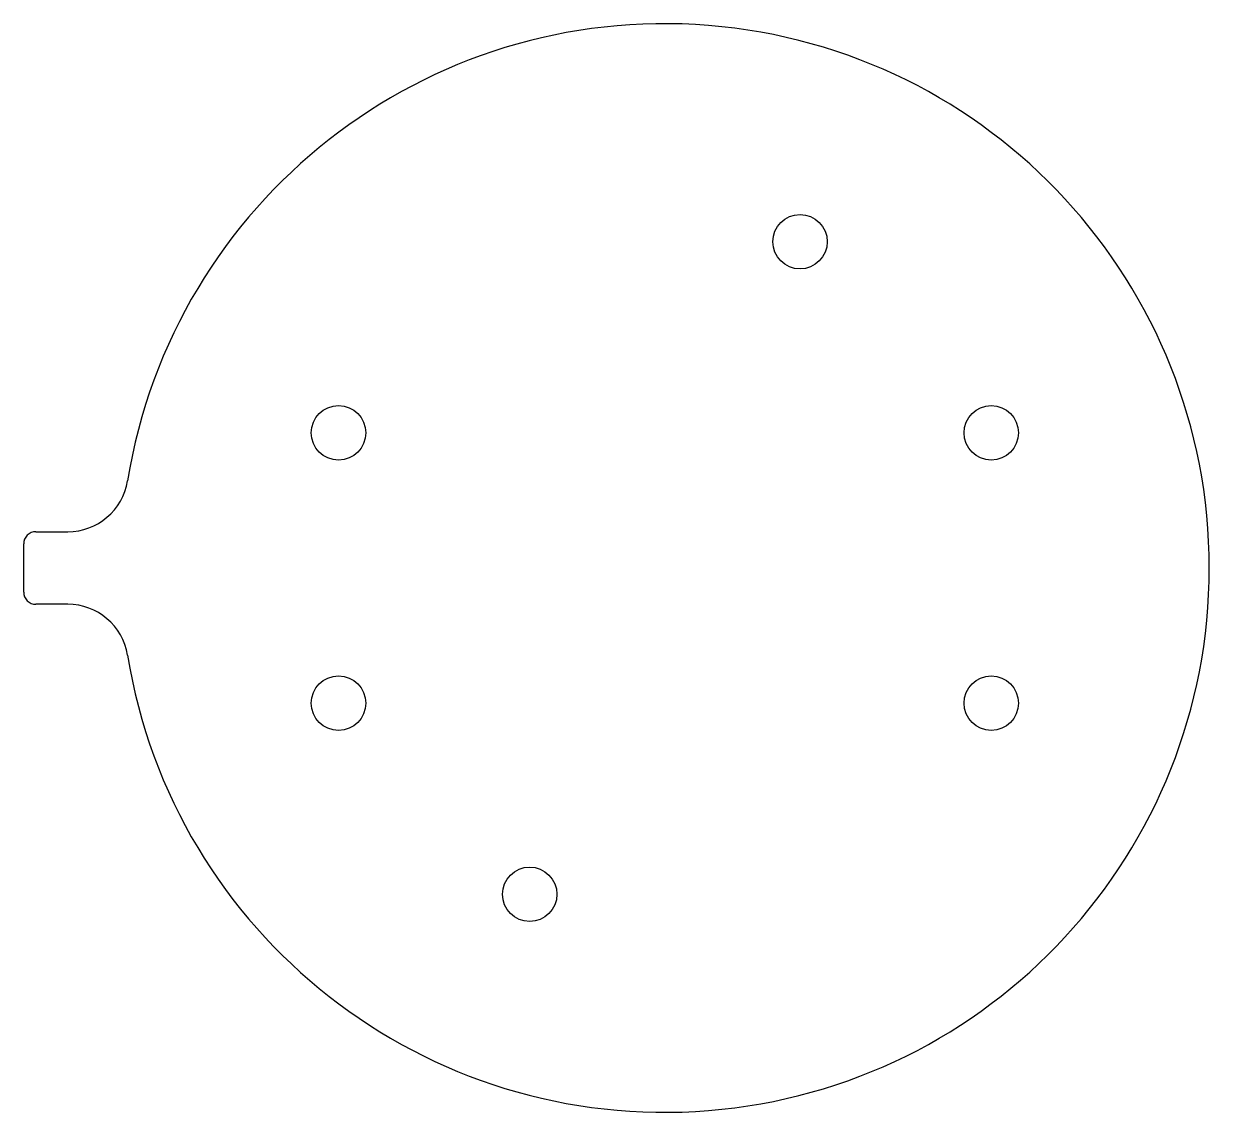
# Model space of a CAD drawing. Header units: millimetres. Extents: x -5.3 to 4.5, y -4.5 to 4.5.
import ezdxf

# ---------------------------------------------------------------- set-up
doc = ezdxf.new("R2010")
doc.units = ezdxf.units.MM

msp = doc.modelspace()

# ---------------------------------------------------------------- linework, layer by layer
at = {"color": 7, "linetype": 'Continuous', "lineweight": 25}
for p, q in [((-5.2, 0.3), (-4.9356, 0.3)), ((-5.3, -0.2), (-5.3, 0.2)), ((-4.9356, -0.3), (-5.2, -0.3))]:
    msp.add_line(p, q, dxfattribs=at)
for centre in [(1.1174, 2.6977), (-2.6977, 1.1174), (2.6977, 1.1174), (-2.6977, -1.1174), (2.6977, -1.1174), (-1.1174, -2.6977)]:
    msp.add_circle(centre, 0.225, dxfattribs=at)
for centre, radius, start, end in [((0, 0), 4.5, 189.2069, 170.7931), ((-4.9356, 0.8), 0.5, 270, 350.7931), ((-5.2, 0.2), 0.1, 90, 180), ((-5.2, -0.2), 0.1, 180, 270), ((-4.9356, -0.8), 0.5, 9.2069, 90)]:
    msp.add_arc(centre, radius, start, end, dxfattribs=at)

doc.saveas('drawing.dxf')
